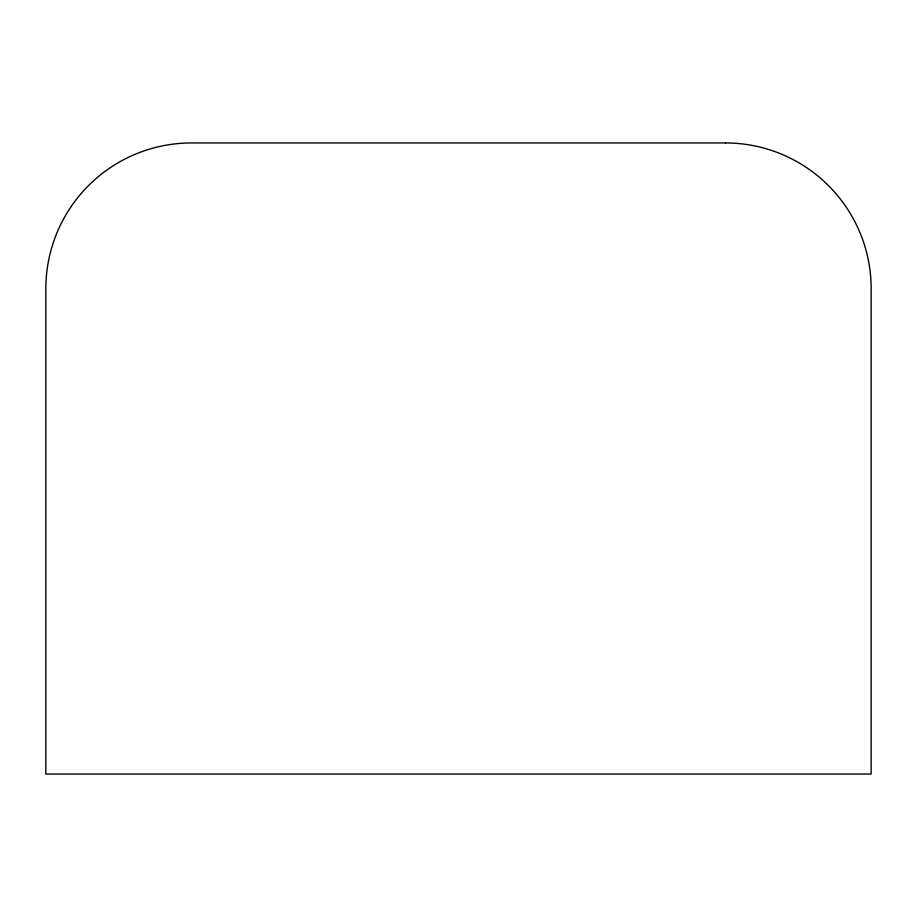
<?xml version="1.0" encoding="UTF-8"?>
<svg xmlns="http://www.w3.org/2000/svg" width="917" height="917" viewBox="0 0 917 917"><rect width="100%" height="100%" fill="white"/><g stroke="black" fill="none" stroke-linecap="round" stroke-linejoin="round"><path stroke-width="1.38" d="M725.507 142.949L191.493 142.949A145.643 145.643 0 0 0 45.85 288.58L45.85 774.051L871.15 774.051L871.15 288.58A145.643 145.643 0 0 0 725.507 142.949"/></g></svg>
